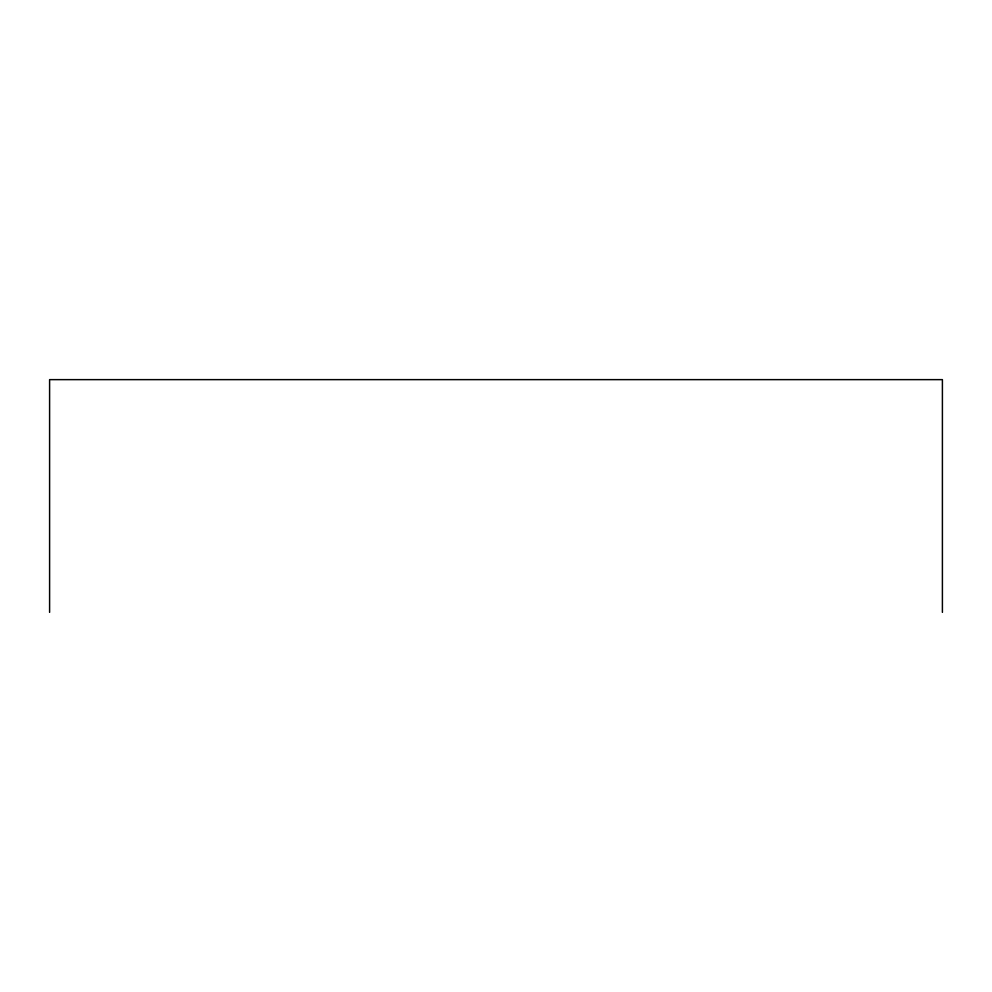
<?xml version="1.0" encoding="UTF-8"?>
<svg xmlns="http://www.w3.org/2000/svg" width="992" height="992" viewBox="0 0 992 992"><rect width="100%" height="100%" fill="white"/><g stroke="black" fill="none" stroke-linecap="round" stroke-linejoin="round"><path stroke-width="1.49" d="M942.4 612.362L942.4 379.638L49.6 379.638L49.6 612.362"/></g></svg>
